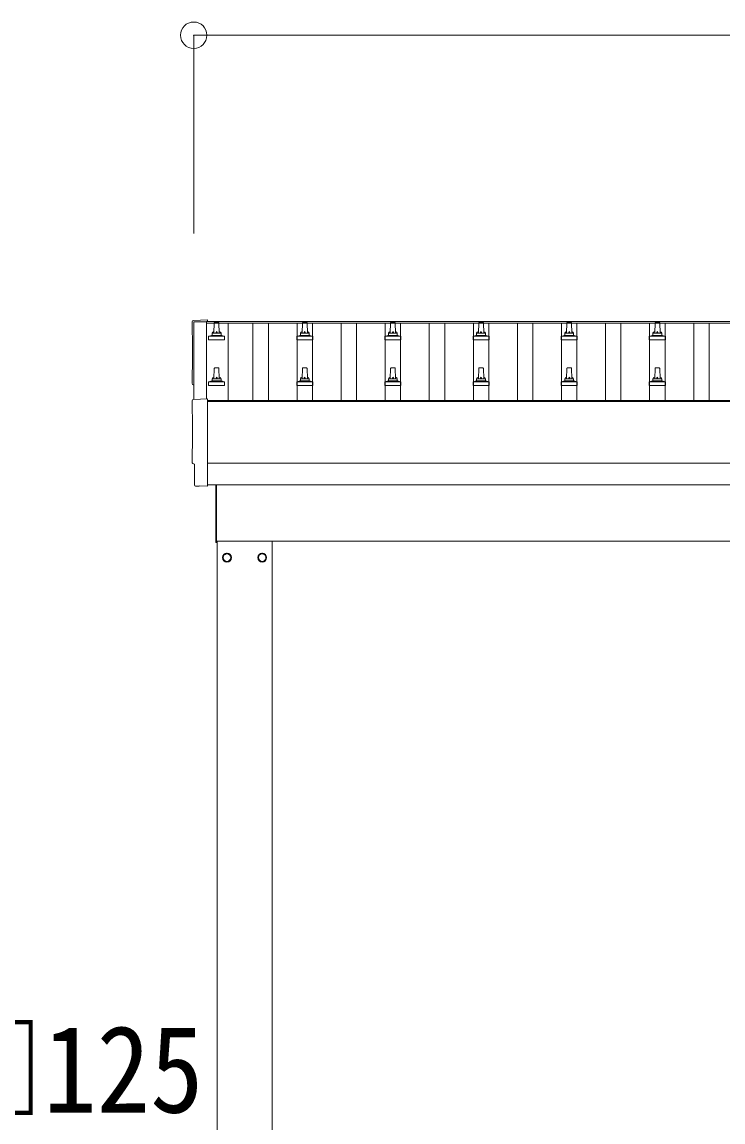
# Model space of a CAD drawing. Units: millimetres at full size, sheet at 1:60; details may follow other scales. Extents: x -16864 to 16864, y -11640 to 11640.
# Drawn here: x -11411 to -9821, y -6262 to -3765 of the extents above; entities that cross this region are included whole.
import ezdxf
from ezdxf.enums import TextEntityAlignment as Align

# ---------------------------------------------------------------- set-up
doc = ezdxf.new("R2010")
doc.units = ezdxf.units.MM
doc.header["$LTSCALE"] = 60
doc.header["$PDMODE"] = 32
doc.header["$PDSIZE"] = 60
for name, color, linetype, lineweight in [('0-2_TEXT1', 4, 'Continuous', 9), ('0-5_ELV2', 5, 'Continuous', 5), ('0-8_TABLE1', 6, 'Continuous', 9)]:
    doc.layers.add(name, color=color, linetype=linetype, lineweight=lineweight)
doc.styles.add('ＭＳ ゴシック', font='')
doc.styles.get('ＭＳ ゴシック').set_extended_font_data('MS Gothic')

msp = doc.modelspace()

# ---------------------------------------------------------------- linework, layer by layer
at = {"layer": '0-2_TEXT1'}
for p, q in [((-10992.98, -4444.79), (-10992.98, -4620.27)), ((-10992.98, -4444.79), (-4946.98, -4444.79)), ((-10992.98, -4448.37), (-4946.98, -4448.37)), ((-11022.55, -4621.82), (-10990.98, -4620.17)), ((-10990.98, -4620.17), (-10990.98, -4819.02)), ((-10990.98, -4624.4), (-4948.98, -4624.4)), ((-10990.98, -4626.29), (-4948.98, -4626.29)), ((-4948.98, -4766.17), (-10990.98, -4766.17)), ((-11010.62, -4819.02), (-11017.53, -4818.66)), ((-10990.98, -4816), (-4948.98, -4816)), ((-10971.98, -4946.4), (-10971.98, -4816.1)), ((-10969.98, -4816.1), (-10969.98, -4946.4)), ((-10969.98, -4943.9), (-5073.98, -4943.9)), ((-10968.98, -7963.9), (-10968.98, -4943.9)), ((-10843.98, -4943.9), (-10843.98, -7963.9)), ((-10969.98, -4946.4), (-10971.98, -4946.4)), ((-10937.89, -4980.65), (-10937.99, -4980.65)), ((-10937.89, -4981.15), (-10937.99, -4981.15)), ((-10875.08, -4980.65), (-10874.98, -4980.65)), ((-10875.08, -4981.15), (-10874.98, -4981.15))]:
    msp.add_line(p, q, dxfattribs=at)
for points in [[(-11022.55, -4442.39), (-10990.98, -4440.73), (-10990.98, -4444.79)], [(-11021.98, -4621.79), (-11021.98, -4445.75), (-10992.98, -4445.75)], [(-11020.37, -4815.67), (-11020.37, -4768.64), (-11020.97, -4768.64)], [(-11009.87, -4818.75), (-11009.21, -4818.12), (-10990.98, -4819.03)]]:
    msp.add_lwpolyline(points, dxfattribs=at)
for points in [[(-10946.48, -4971.08), (-10954.98, -4975.99), (-10954.98, -4985.81), (-10946.48, -4990.71), (-10937.98, -4985.81), (-10937.98, -4975.99)], [(-10866.48, -4971.08), (-10857.98, -4975.99), (-10857.98, -4985.81), (-10866.48, -4990.71), (-10874.98, -4985.81), (-10874.98, -4975.99)]]:
    msp.add_lwpolyline(points, close=True, dxfattribs=at)
for centre, radius in [((-10946.48, -4980.9), 10), ((-10946.48, -4980.9), 8.5), ((-10866.48, -4980.9), 10), ((-10866.48, -4980.9), 8.5)]:
    msp.add_circle(centre, radius, dxfattribs=at)
for centre, start, end in [((-10946.48, -4980.9), 171.25399, 188.74601), ((-10946.48, -4980.9), 111.25399, 128.74601), ((-10946.48, -4980.9), 231.25399, 248.74601), ((-10946.48, -4980.9), 51.25399, 68.74601), ((-10946.48, -4980.9), 291.25399, 308.74601), ((-10946.48, -4980.9), 1.66581, 8.74601), ((-10946.48, -4980.9), 351.25399, 358.33419), ((-10866.48, -4980.9), 171.25399, 178.33419), ((-10866.48, -4980.9), 181.66581, 188.74601), ((-10866.48, -4980.9), 111.25399, 128.74601), ((-10866.48, -4980.9), 231.25399, 248.74601), ((-10866.48, -4980.9), 51.25399, 68.74601), ((-10866.48, -4980.9), 291.25399, 308.74601), ((-10866.48, -4980.9), 351.25399, 8.74601)]:
    msp.add_arc(centre, 8.6, start, end, dxfattribs=at)
for centre, major_axis, ratio, start_param, end_param in [((-11022.4, -4445.38), (-3, 0), 0.99863, 4.7647489, 6.2979817), ((-15788.26, -4515.81), (4763.38, 0), 0.99863, 6.2686928, 6.2979817), ((-11020.97, -4584.81), (-4.41, 0), 0.99863, 6.2686928, 7.6252171), ((-11022.4, -4624.82), (-3, 0), 0.99863, 4.7647489, 6.2979817), ((-15788.26, -4695.24), (4763.38, 0), 0.99863, 6.2686928, 6.2979817), ((-11020.97, -4764.24), (-4.41, 0), 0.99863, 6.2686928, 7.8539816), ((-11017.37, -4815.66), (-2.18, -2.07), 0.9974, 5.5252311, 7.0411395), ((-11010.56, -4818.02), (-0.727, -0.69), 0.9974, 0.7579542, 1.5707963)]:
    msp.add_ellipse(centre, major_axis=major_axis, ratio=ratio, start_param=start_param, end_param=end_param, dxfattribs=at)
at = {"layer": '0-5_ELV2'}
for p, q in [((-10975.98, -4471.3), (-10975.26, -4447.78)), ((-10974.26, -4446.8), (-10965.71, -4446.8)), ((-10964.71, -4447.78), (-10963.98, -4471.3)), ((-10775.98, -4471.3), (-10775.26, -4447.78)), ((-10774.26, -4446.8), (-10765.71, -4446.8)), ((-10764.71, -4447.78), (-10763.98, -4471.3)), ((-10575.98, -4471.3), (-10575.26, -4447.78)), ((-10574.26, -4446.8), (-10565.71, -4446.8)), ((-10564.71, -4447.78), (-10563.98, -4471.3)), ((-10375.98, -4471.3), (-10375.26, -4447.78)), ((-10374.26, -4446.8), (-10365.71, -4446.8)), ((-10364.71, -4447.78), (-10363.98, -4471.3)), ((-10175.98, -4471.3), (-10175.26, -4447.78)), ((-10174.26, -4446.8), (-10165.71, -4446.8)), ((-10164.71, -4447.78), (-10163.98, -4471.3)), ((-9975.98, -4471.3), (-9975.26, -4447.78)), ((-9974.26, -4446.8), (-9965.71, -4446.8)), ((-9964.71, -4447.78), (-9963.98, -4471.3)), ((-10988.23, -4486.8), (-10988.23, -4479.09)), ((-10951.73, -4486.8), (-10988.23, -4486.8)), ((-10987.85, -4478.3), (-10952.12, -4478.3)), ((-10987.47, -4478.12), (-10980.75, -4476.49)), ((-10980.37, -4476.3), (-10959.6, -4476.3)), ((-10979.98, -4475.52), (-10979.98, -4471.3)), ((-10978.98, -4471.3), (-10960.98, -4471.3)), ((-10959.98, -4475.52), (-10959.98, -4471.3)), ((-10952.5, -4478.12), (-10959.22, -4476.49)), ((-10951.73, -4486.8), (-10951.73, -4479.09)), ((-10788.23, -4486.8), (-10788.23, -4479.09)), ((-10751.73, -4486.8), (-10788.23, -4486.8)), ((-10787.85, -4478.3), (-10752.12, -4478.3)), ((-10787.47, -4478.12), (-10780.75, -4476.49)), ((-10780.37, -4476.3), (-10759.6, -4476.3)), ((-10779.98, -4475.52), (-10779.98, -4471.3)), ((-10778.98, -4471.3), (-10760.98, -4471.3)), ((-10759.98, -4475.52), (-10759.98, -4471.3)), ((-10752.5, -4478.12), (-10759.22, -4476.49)), ((-10751.73, -4486.8), (-10751.73, -4479.09)), ((-10588.23, -4486.8), (-10588.23, -4479.09)), ((-10551.73, -4486.8), (-10588.23, -4486.8)), ((-10587.85, -4478.3), (-10552.12, -4478.3)), ((-10587.47, -4478.12), (-10580.75, -4476.49)), ((-10580.37, -4476.3), (-10559.6, -4476.3)), ((-10579.98, -4475.52), (-10579.98, -4471.3)), ((-10578.98, -4471.3), (-10560.98, -4471.3)), ((-10559.98, -4475.52), (-10559.98, -4471.3)), ((-10552.5, -4478.12), (-10559.22, -4476.49)), ((-10551.73, -4486.8), (-10551.73, -4479.09)), ((-10388.23, -4486.8), (-10388.23, -4479.09)), ((-10351.73, -4486.8), (-10388.23, -4486.8)), ((-10387.85, -4478.3), (-10352.12, -4478.3)), ((-10387.47, -4478.12), (-10380.75, -4476.49)), ((-10380.37, -4476.3), (-10359.6, -4476.3)), ((-10379.98, -4475.52), (-10379.98, -4471.3)), ((-10378.98, -4471.3), (-10360.98, -4471.3)), ((-10359.98, -4475.52), (-10359.98, -4471.3)), ((-10352.5, -4478.12), (-10359.22, -4476.49)), ((-10351.73, -4486.8), (-10351.73, -4479.09)), ((-10188.23, -4486.8), (-10188.23, -4479.09)), ((-10151.73, -4486.8), (-10188.23, -4486.8)), ((-10187.85, -4478.3), (-10152.12, -4478.3)), ((-10187.47, -4478.12), (-10180.75, -4476.49)), ((-10180.37, -4476.3), (-10159.6, -4476.3)), ((-10179.98, -4475.52), (-10179.98, -4471.3)), ((-10178.98, -4471.3), (-10160.98, -4471.3)), ((-10159.98, -4475.52), (-10159.98, -4471.3)), ((-10152.5, -4478.12), (-10159.22, -4476.49)), ((-10151.73, -4486.8), (-10151.73, -4479.09)), ((-9988.23, -4486.8), (-9988.23, -4479.09)), ((-9951.73, -4486.8), (-9988.23, -4486.8)), ((-9987.85, -4478.3), (-9952.12, -4478.3)), ((-9987.47, -4478.12), (-9980.75, -4476.49)), ((-9980.37, -4476.3), (-9959.6, -4476.3)), ((-9979.98, -4475.52), (-9979.98, -4471.3)), ((-9978.98, -4471.3), (-9960.98, -4471.3)), ((-9959.98, -4475.52), (-9959.98, -4471.3)), ((-9952.5, -4478.12), (-9959.22, -4476.49)), ((-9951.73, -4486.8), (-9951.73, -4479.09)), ((-10975.98, -4574.64), (-10975.26, -4551.11)), ((-10974.26, -4550.14), (-10965.71, -4550.14)), ((-10964.71, -4551.11), (-10963.98, -4574.64)), ((-10775.98, -4574.64), (-10775.26, -4551.11)), ((-10774.26, -4550.14), (-10765.71, -4550.14)), ((-10764.71, -4551.11), (-10763.98, -4574.64)), ((-10575.98, -4574.64), (-10575.26, -4551.11)), ((-10574.26, -4550.14), (-10565.71, -4550.14)), ((-10564.71, -4551.11), (-10563.98, -4574.64)), ((-10375.98, -4574.64), (-10375.26, -4551.11)), ((-10374.26, -4550.14), (-10365.71, -4550.14)), ((-10364.71, -4551.11), (-10363.98, -4574.64)), ((-10175.98, -4574.64), (-10175.26, -4551.11)), ((-10174.26, -4550.14), (-10165.71, -4550.14)), ((-10164.71, -4551.11), (-10163.98, -4574.64)), ((-9975.98, -4574.64), (-9975.26, -4551.11)), ((-9974.26, -4550.14), (-9965.71, -4550.14)), ((-9964.71, -4551.11), (-9963.98, -4574.64)), ((-10988.23, -4590.14), (-10988.23, -4582.42)), ((-10951.73, -4590.14), (-10988.23, -4590.14)), ((-10987.85, -4581.64), (-10952.12, -4581.64)), ((-10987.47, -4581.45), (-10980.75, -4579.82)), ((-10980.37, -4579.64), (-10959.6, -4579.64)), ((-10979.98, -4578.85), (-10979.98, -4574.64)), ((-10978.98, -4574.64), (-10960.98, -4574.64)), ((-10959.98, -4578.85), (-10959.98, -4574.64)), ((-10952.5, -4581.45), (-10959.22, -4579.82)), ((-10951.73, -4590.14), (-10951.73, -4582.42)), ((-10788.23, -4590.14), (-10788.23, -4582.42)), ((-10751.73, -4590.14), (-10788.23, -4590.14)), ((-10787.85, -4581.64), (-10752.12, -4581.64)), ((-10787.47, -4581.45), (-10780.75, -4579.82)), ((-10780.37, -4579.64), (-10759.6, -4579.64)), ((-10779.98, -4578.85), (-10779.98, -4574.64)), ((-10778.98, -4574.64), (-10760.98, -4574.64)), ((-10759.98, -4578.85), (-10759.98, -4574.64)), ((-10752.5, -4581.45), (-10759.22, -4579.82)), ((-10751.73, -4590.14), (-10751.73, -4582.42)), ((-10588.23, -4590.14), (-10588.23, -4582.42)), ((-10551.73, -4590.14), (-10588.23, -4590.14)), ((-10587.85, -4581.64), (-10552.12, -4581.64)), ((-10587.47, -4581.45), (-10580.75, -4579.82)), ((-10580.37, -4579.64), (-10559.6, -4579.64)), ((-10579.98, -4578.85), (-10579.98, -4574.64)), ((-10578.98, -4574.64), (-10560.98, -4574.64)), ((-10559.98, -4578.85), (-10559.98, -4574.64)), ((-10552.5, -4581.45), (-10559.22, -4579.82)), ((-10551.73, -4590.14), (-10551.73, -4582.42)), ((-10388.23, -4590.14), (-10388.23, -4582.42)), ((-10351.73, -4590.14), (-10388.23, -4590.14)), ((-10387.85, -4581.64), (-10352.12, -4581.64)), ((-10387.47, -4581.45), (-10380.75, -4579.82)), ((-10380.37, -4579.64), (-10359.6, -4579.64)), ((-10379.98, -4578.85), (-10379.98, -4574.64)), ((-10378.98, -4574.64), (-10360.98, -4574.64)), ((-10359.98, -4578.85), (-10359.98, -4574.64)), ((-10352.5, -4581.45), (-10359.22, -4579.82)), ((-10351.73, -4590.14), (-10351.73, -4582.42)), ((-10188.23, -4590.14), (-10188.23, -4582.42)), ((-10151.73, -4590.14), (-10188.23, -4590.14)), ((-10187.85, -4581.64), (-10152.12, -4581.64)), ((-10187.47, -4581.45), (-10180.75, -4579.82)), ((-10180.37, -4579.64), (-10159.6, -4579.64)), ((-10179.98, -4578.85), (-10179.98, -4574.64)), ((-10178.98, -4574.64), (-10160.98, -4574.64)), ((-10159.98, -4578.85), (-10159.98, -4574.64)), ((-10152.5, -4581.45), (-10159.22, -4579.82)), ((-10151.73, -4590.14), (-10151.73, -4582.42)), ((-9988.23, -4590.14), (-9988.23, -4582.42)), ((-9951.73, -4590.14), (-9988.23, -4590.14)), ((-9987.85, -4581.64), (-9952.12, -4581.64)), ((-9987.47, -4581.45), (-9980.75, -4579.82)), ((-9980.37, -4579.64), (-9959.6, -4579.64)), ((-9979.98, -4578.85), (-9979.98, -4574.64)), ((-9978.98, -4574.64), (-9960.98, -4574.64)), ((-9959.98, -4578.85), (-9959.98, -4574.64)), ((-9952.5, -4581.45), (-9959.22, -4579.82)), ((-9951.73, -4590.14), (-9951.73, -4582.42))]:
    msp.add_line(p, q, dxfattribs=at)
at = {"layer": '0-5_ELV2', "color": 4, "lineweight": 9}
for p, q in [((-10943.48, -4448.37), (-10943.48, -4624.4)), ((-10887.48, -4624.4), (-10887.48, -4448.37)), ((-10852.48, -4624.4), (-10852.48, -4448.37)), ((-10787.48, -4624.4), (-10787.48, -4448.37)), ((-10752.48, -4624.4), (-10752.48, -4448.37)), ((-10687.48, -4624.4), (-10687.48, -4448.37)), ((-10652.48, -4624.4), (-10652.48, -4448.37)), ((-10587.48, -4624.4), (-10587.48, -4448.37)), ((-10552.48, -4624.4), (-10552.48, -4448.37)), ((-10487.48, -4624.4), (-10487.48, -4448.37)), ((-10452.48, -4624.4), (-10452.48, -4448.37)), ((-10387.48, -4624.4), (-10387.48, -4448.37)), ((-10352.48, -4624.4), (-10352.48, -4448.37)), ((-10287.48, -4624.4), (-10287.48, -4448.37)), ((-10252.48, -4624.4), (-10252.48, -4448.37)), ((-10187.48, -4624.4), (-10187.48, -4448.37)), ((-10152.48, -4624.4), (-10152.48, -4448.37)), ((-10087.48, -4624.4), (-10087.48, -4448.37)), ((-10052.48, -4624.4), (-10052.48, -4448.37)), ((-9987.48, -4624.4), (-9987.48, -4448.37)), ((-9952.48, -4624.4), (-9952.48, -4448.37)), ((-9887.48, -4624.4), (-9887.48, -4448.37)), ((-9852.48, -4624.4), (-9852.48, -4448.37))]:
    msp.add_line(p, q, dxfattribs=at)
at = {"layer": '0-5_ELV2'}
for centre, radius, start, end in [((-10975.9, -4471.94), 4.13, 90, 171.17633), ((-10974.26, -4447.8), 1, 90, 178.60509), ((-10966.65, -4471.3), 4.83, 133.60282, 180), ((-10973.32, -4471.3), 4.83, 0, 46.39718), ((-10965.71, -4447.8), 1, 1.39491, 90), ((-10964.07, -4471.94), 4.13, 8.82367, 90), ((-10775.9, -4471.94), 4.13, 90, 171.17633), ((-10774.26, -4447.8), 1, 90, 178.60509), ((-10766.65, -4471.3), 4.83, 133.60282, 180), ((-10773.32, -4471.3), 4.83, 0, 46.39718), ((-10765.71, -4447.8), 1, 1.39491, 90), ((-10764.07, -4471.94), 4.13, 8.82367, 90), ((-10575.9, -4471.94), 4.13, 90, 171.17633), ((-10574.26, -4447.8), 1, 90, 178.60509), ((-10566.65, -4471.3), 4.83, 133.60282, 180), ((-10573.32, -4471.3), 4.83, 0, 46.39718), ((-10565.71, -4447.8), 1, 1.39491, 90), ((-10564.07, -4471.94), 4.13, 8.82367, 90), ((-10375.9, -4471.94), 4.13, 90, 171.17633), ((-10374.26, -4447.8), 1, 90, 178.60509), ((-10366.65, -4471.3), 4.83, 133.60282, 180), ((-10373.32, -4471.3), 4.83, 0, 46.39718), ((-10365.71, -4447.8), 1, 1.39491, 90), ((-10364.07, -4471.94), 4.13, 8.82367, 90), ((-10175.9, -4471.94), 4.13, 90, 171.17633), ((-10174.26, -4447.8), 1, 90, 178.60509), ((-10166.65, -4471.3), 4.83, 133.60282, 180), ((-10173.32, -4471.3), 4.83, 0, 46.39718), ((-10165.71, -4447.8), 1, 1.39491, 90), ((-10164.07, -4471.94), 4.13, 8.82367, 90), ((-9975.9, -4471.94), 4.13, 90, 171.17633), ((-9974.26, -4447.8), 1, 90, 178.60509), ((-9966.65, -4471.3), 4.83, 133.60282, 180), ((-9973.32, -4471.3), 4.83, 0, 46.39718), ((-9965.71, -4447.8), 1, 1.39491, 90), ((-9964.07, -4471.94), 4.13, 8.82367, 90), ((-10987.23, -4479.09), 1, 103.62699, 180), ((-10980.98, -4475.52), 1, 283.62699, 0), ((-10978.98, -4472.3), 1, 90, 180), ((-10960.98, -4472.3), 1, 0, 90), ((-10958.98, -4475.52), 1, 180, 256.37301), ((-10952.73, -4479.09), 1, 0, 76.37301), ((-10787.23, -4479.09), 1, 103.62699, 180), ((-10780.98, -4475.52), 1, 283.62699, 0), ((-10778.98, -4472.3), 1, 90, 180), ((-10760.98, -4472.3), 1, 0, 90), ((-10758.98, -4475.52), 1, 180, 256.37301), ((-10752.73, -4479.09), 1, 0, 76.37301), ((-10587.23, -4479.09), 1, 103.62699, 180), ((-10580.98, -4475.52), 1, 283.62699, 0), ((-10578.98, -4472.3), 1, 90, 180), ((-10560.98, -4472.3), 1, 0, 90), ((-10558.98, -4475.52), 1, 180, 256.37301), ((-10552.73, -4479.09), 1, 0, 76.37301), ((-10387.23, -4479.09), 1, 103.62699, 180), ((-10380.98, -4475.52), 1, 283.62699, 0), ((-10378.98, -4472.3), 1, 90, 180), ((-10360.98, -4472.3), 1, 0, 90), ((-10358.98, -4475.52), 1, 180, 256.37301), ((-10352.73, -4479.09), 1, 0, 76.37301), ((-10187.23, -4479.09), 1, 103.62699, 180), ((-10180.98, -4475.52), 1, 283.62699, 0), ((-10178.98, -4472.3), 1, 90, 180), ((-10160.98, -4472.3), 1, 0, 90), ((-10158.98, -4475.52), 1, 180, 256.37301), ((-10152.73, -4479.09), 1, 0, 76.37301), ((-9987.23, -4479.09), 1, 103.62699, 180), ((-9980.98, -4475.52), 1, 283.62699, 0), ((-9978.98, -4472.3), 1, 90, 180), ((-9960.98, -4472.3), 1, 0, 90), ((-9958.98, -4475.52), 1, 180, 256.37301), ((-9952.73, -4479.09), 1, 0, 76.37301), ((-10974.26, -4551.14), 1, 90, 178.60509), ((-10965.71, -4551.14), 1, 1.39491, 90), ((-10774.26, -4551.14), 1, 90, 178.60509), ((-10765.71, -4551.14), 1, 1.39491, 90), ((-10574.26, -4551.14), 1, 90, 178.60509), ((-10565.71, -4551.14), 1, 1.39491, 90), ((-10374.26, -4551.14), 1, 90, 178.60509), ((-10365.71, -4551.14), 1, 1.39491, 90), ((-10174.26, -4551.14), 1, 90, 178.60509), ((-10165.71, -4551.14), 1, 1.39491, 90), ((-9974.26, -4551.14), 1, 90, 178.60509), ((-9965.71, -4551.14), 1, 1.39491, 90), ((-10987.23, -4582.42), 1, 103.62699, 180), ((-10980.98, -4578.85), 1, 283.62699, 0), ((-10975.9, -4575.27), 4.13, 90, 171.17633), ((-10978.98, -4575.64), 1, 90, 180), ((-10966.65, -4574.64), 4.83, 133.60282, 180), ((-10973.32, -4574.64), 4.83, 0, 46.39718), ((-10964.07, -4575.27), 4.13, 8.82367, 90), ((-10960.98, -4575.64), 1, 0, 90), ((-10958.98, -4578.85), 1, 180, 256.37301), ((-10952.73, -4582.42), 1, 0, 76.37301), ((-10787.23, -4582.42), 1, 103.62699, 180), ((-10780.98, -4578.85), 1, 283.62699, 0), ((-10775.9, -4575.27), 4.13, 90, 171.17633), ((-10778.98, -4575.64), 1, 90, 180), ((-10766.65, -4574.64), 4.83, 133.60282, 180), ((-10773.32, -4574.64), 4.83, 0, 46.39718), ((-10764.07, -4575.27), 4.13, 8.82367, 90), ((-10760.98, -4575.64), 1, 0, 90), ((-10758.98, -4578.85), 1, 180, 256.37301), ((-10752.73, -4582.42), 1, 0, 76.37301), ((-10587.23, -4582.42), 1, 103.62699, 180), ((-10580.98, -4578.85), 1, 283.62699, 0), ((-10575.9, -4575.27), 4.13, 90, 171.17633), ((-10578.98, -4575.64), 1, 90, 180), ((-10566.65, -4574.64), 4.83, 133.60282, 180), ((-10573.32, -4574.64), 4.83, 0, 46.39718), ((-10564.07, -4575.27), 4.13, 8.82367, 90), ((-10560.98, -4575.64), 1, 0, 90), ((-10558.98, -4578.85), 1, 180, 256.37301), ((-10552.73, -4582.42), 1, 0, 76.37301), ((-10387.23, -4582.42), 1, 103.62699, 180), ((-10380.98, -4578.85), 1, 283.62699, 0), ((-10375.9, -4575.27), 4.13, 90, 171.17633), ((-10378.98, -4575.64), 1, 90, 180), ((-10366.65, -4574.64), 4.83, 133.60282, 180), ((-10373.32, -4574.64), 4.83, 0, 46.39718), ((-10364.07, -4575.27), 4.13, 8.82367, 90), ((-10360.98, -4575.64), 1, 0, 90), ((-10358.98, -4578.85), 1, 180, 256.37301), ((-10352.73, -4582.42), 1, 0, 76.37301), ((-10187.23, -4582.42), 1, 103.62699, 180), ((-10180.98, -4578.85), 1, 283.62699, 0), ((-10175.9, -4575.27), 4.13, 90, 171.17633), ((-10178.98, -4575.64), 1, 90, 180), ((-10166.65, -4574.64), 4.83, 133.60282, 180), ((-10173.32, -4574.64), 4.83, 0, 46.39718), ((-10164.07, -4575.27), 4.13, 8.82367, 90), ((-10160.98, -4575.64), 1, 0, 90), ((-10158.98, -4578.85), 1, 180, 256.37301), ((-10152.73, -4582.42), 1, 0, 76.37301), ((-9987.23, -4582.42), 1, 103.62699, 180), ((-9980.98, -4578.85), 1, 283.62699, 0), ((-9975.9, -4575.27), 4.13, 90, 171.17633), ((-9978.98, -4575.64), 1, 90, 180), ((-9966.65, -4574.64), 4.83, 133.60282, 180), ((-9973.32, -4574.64), 4.83, 0, 46.39718), ((-9964.07, -4575.27), 4.13, 8.82367, 90), ((-9960.98, -4575.64), 1, 0, 90), ((-9958.98, -4578.85), 1, 180, 256.37301), ((-9952.73, -4582.42), 1, 0, 76.37301)]:
    msp.add_arc(centre, radius, start, end, dxfattribs=at)
at = {"layer": '0-8_TABLE1'}
for p, q in [((-11021.98, -3794.79), (-11021.98, -4244.79)), ((-4917.98, -3794.79), (-11021.98, -3794.79))]:
    msp.add_line(p, q, dxfattribs=at)
msp.add_point((-11021.98, -3794.79), dxfattribs=at)

# ---------------------------------------------------------------- texts
at = {"layer": '0-8_TABLE1', "color": 7, "style": 'ＭＳ ゴシック', "width": 0.9}
msp.add_text('□125', height=197.9, dxfattribs=at).set_placement((-11606.16, -6300.37), align=Align.BOTTOM_LEFT)

doc.saveas('drawing.dxf')
